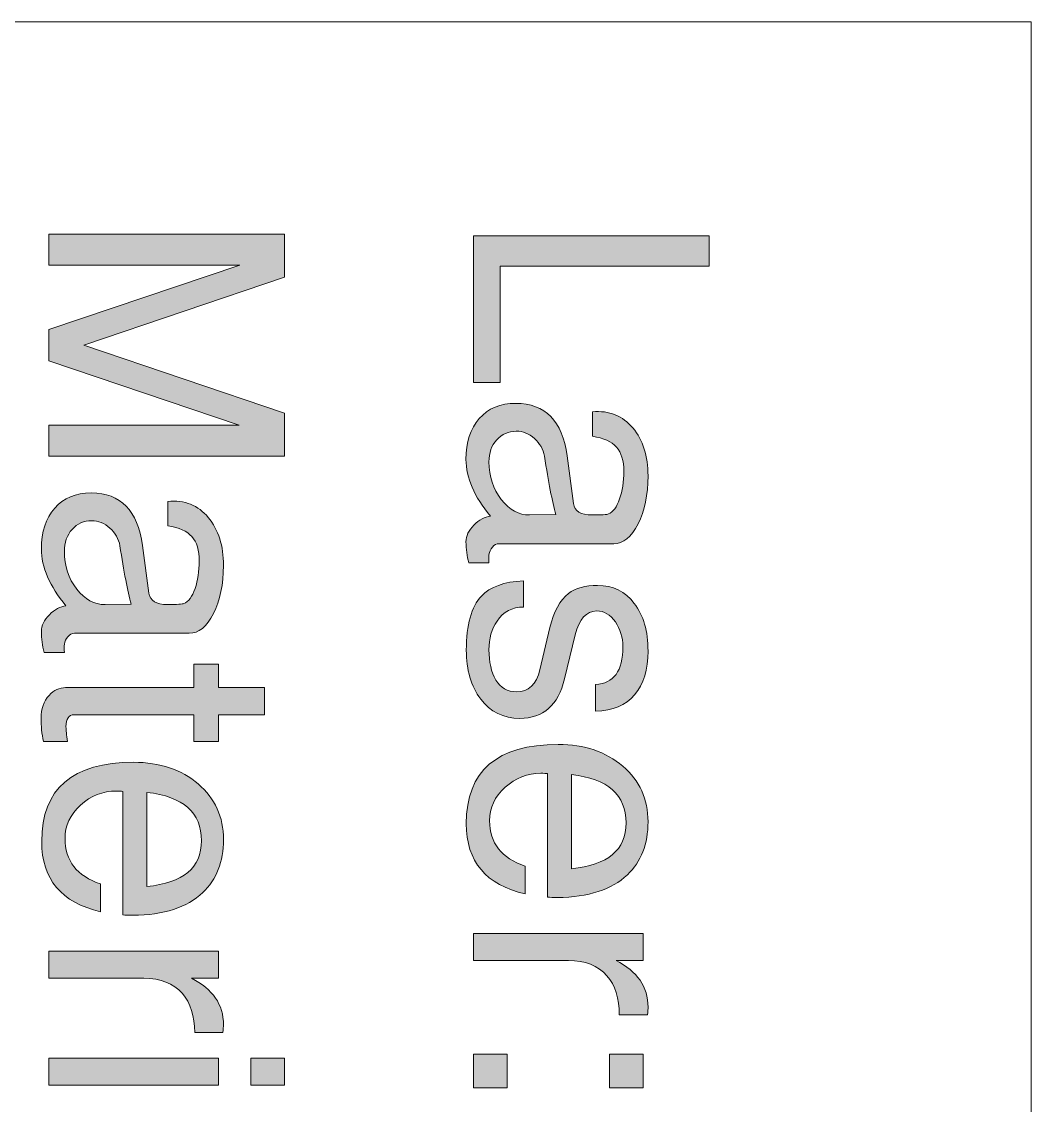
# Model space of a CAD drawing. Header units: inches. Extents: x 0.59 to 7.67, y -3.15 to -0.14.
# Drawn here: x 2.071 to 2.591, y -0.706 to -0.148 of the extents above; entities that cross this region are included whole.
import ezdxf

# ---------------------------------------------------------------- set-up
doc = ezdxf.new("R2010")
doc.units = ezdxf.units.IN
doc.header["$MEASUREMENT"] = 0
doc.layers.add('Layer 1', color=7, linetype='Continuous')

# ---------------------------------------------------------------- blocks, each defined once
blk = doc.blocks.new('block 2')
at = {"layer": 'Layer 1', "color": 240, "lineweight": 5, "true_color": 0xed1f24}
blk.add_lwpolyline([(1.6897, -3.1475), (2.5913, -3.1475), (2.5913, -0.1475), (1.6897, -0.1475)], dxfattribs=at)
blk = doc.blocks.new('block 9')
at = {"layer": 'Layer 1', "true_color": 0xed1f24}
h = blk.add_hatch(color=240, dxfattribs=at)
h.dxf.hatch_style = 2
h.paths.add_polyline_path([(2.08497, -0.37142), (2.08497, -0.35542), (2.18297, -0.35542), (2.08497, -0.32226), (2.08497, -0.30625), (2.18348, -0.27308), (2.08497, -0.27308), (2.08497, -0.25709), (2.20647, -0.25709), (2.20647, -0.27924), (2.10295, -0.31427), (2.20647, -0.3493), (2.20647, -0.37142)])
h = blk.add_hatch(color=240, dxfattribs=at)
h.dxf.hatch_style = 2
edge = h.paths.add_edge_path()
edge.add_spline(control_points=[(2.08259, -0.47259), (2.08162, -0.46914), (2.08114, -0.46554), (2.08114, -0.46176), (2.08114, -0.45875), (2.0825, -0.45589), (2.08522, -0.45317), (2.08794, -0.45045), (2.0908, -0.44892), (2.0938, -0.44859), (2.08535, -0.43848), (2.08114, -0.4287), (2.08114, -0.41926), (2.08114, -0.41047), (2.08342, -0.40348), (2.08798, -0.39825), (2.09254, -0.39303), (2.09884, -0.39042), (2.10685, -0.39042), (2.122, -0.39042), (2.13079, -0.39945), (2.13324, -0.41751), (2.13324, -0.41751), (2.13658, -0.4421), (2.13658, -0.4421), (2.13714, -0.44598), (2.14031, -0.44792), (2.1461, -0.44792), (2.151, -0.44792), (2.15384, -0.44775), (2.15462, -0.44743), (2.15696, -0.44642), (2.15885, -0.44385), (2.1603, -0.4397), (2.16174, -0.43554), (2.16247, -0.43081), (2.16247, -0.4255), (2.16247, -0.41996), (2.16122, -0.41577), (2.15872, -0.41295), (2.15622, -0.41012), (2.15208, -0.40827), (2.1463, -0.40738), (2.1463, -0.40738), (2.1463, -0.39476), (2.1463, -0.39476), (2.15497, -0.39398), (2.16191, -0.39676), (2.16713, -0.40309), (2.17236, -0.40942), (2.17497, -0.41764), (2.17497, -0.42775), (2.17497, -0.43753), (2.17324, -0.44581), (2.1698, -0.45259), (2.16635, -0.45936), (2.16219, -0.46275), (2.1573, -0.46275), (2.1573, -0.46275), (2.09814, -0.46275), (2.09814, -0.46275), (2.09691, -0.46275), (2.0958, -0.46334), (2.0948, -0.4645), (2.0938, -0.46567), (2.09319, -0.46698), (2.09297, -0.46842), (2.09285, -0.46953), (2.09285, -0.47092), (2.09297, -0.47259), (2.09297, -0.47259), (2.08259, -0.47259), (2.08259, -0.47259)], knot_values=[0, 0, 0, 0, 1, 1, 1, 2, 2, 2, 3, 3, 3, 4, 4, 4, 5, 5, 5, 6, 6, 6, 7, 7, 7, 8, 8, 8, 9, 9, 9, 10, 10, 10, 11, 11, 11, 12, 12, 12, 13, 13, 13, 14, 14, 14, 15, 15, 15, 16, 16, 16, 17, 17, 17, 18, 18, 18, 19, 19, 19, 20, 20, 20, 21, 21, 21, 22, 22, 22, 23, 23, 23, 24, 24, 24, 24], degree=3, periodic=1)
edge = h.paths.add_edge_path()
edge.add_spline(control_points=[(2.11391, -0.44792), (2.11391, -0.44792), (2.12747, -0.44776), (2.12747, -0.44776), (2.12557, -0.44105), (2.12362, -0.431), (2.1216, -0.41761), (2.12093, -0.41409), (2.1192, -0.41107), (2.11641, -0.40854), (2.11362, -0.40602), (2.11049, -0.40476), (2.10704, -0.40476), (2.10301, -0.40476), (2.09966, -0.40624), (2.09698, -0.40921), (2.09431, -0.41217), (2.09297, -0.41596), (2.09297, -0.42057), (2.09297, -0.42804), (2.09509, -0.4345), (2.09933, -0.43993), (2.10358, -0.44537), (2.10843, -0.44803), (2.11391, -0.44792)], knot_values=[0, 0, 0, 0, 1, 1, 1, 2, 2, 2, 3, 3, 3, 4, 4, 4, 5, 5, 5, 6, 6, 6, 7, 7, 7, 8, 8, 8, 8], degree=3, periodic=1)
h = blk.add_hatch(color=240, dxfattribs=at)
h.dxf.hatch_style = 2
edge = h.paths.add_edge_path()
edge.add_spline(control_points=[(2.08213, -0.51859), (2.08136, -0.51448), (2.08097, -0.51048), (2.08097, -0.50659), (2.08097, -0.5017), (2.08236, -0.49776), (2.08514, -0.49476), (2.08758, -0.49209), (2.09041, -0.49076), (2.09363, -0.49076), (2.09363, -0.49076), (2.15963, -0.49076), (2.15963, -0.49076), (2.15963, -0.49076), (2.15963, -0.47859), (2.15963, -0.47859), (2.15963, -0.47859), (2.17247, -0.47859), (2.17247, -0.47859), (2.17247, -0.47859), (2.17247, -0.49076), (2.17247, -0.49076), (2.17247, -0.49076), (2.19613, -0.49076), (2.19613, -0.49076), (2.19613, -0.49076), (2.19613, -0.50475), (2.19613, -0.50475), (2.19613, -0.50475), (2.17247, -0.50475), (2.17247, -0.50475), (2.17247, -0.50475), (2.17247, -0.51859), (2.17247, -0.51859), (2.17247, -0.51859), (2.15963, -0.51859), (2.15963, -0.51859), (2.15963, -0.51859), (2.15963, -0.50475), (2.15963, -0.50475), (2.15963, -0.50475), (2.09797, -0.50475), (2.09797, -0.50475), (2.09519, -0.50475), (2.0938, -0.50681), (2.0938, -0.51092), (2.0938, -0.51259), (2.09408, -0.51514), (2.09463, -0.51859), (2.09463, -0.51859), (2.08213, -0.51859), (2.08213, -0.51859)], knot_values=[0, 0, 0, 0, 1, 1, 1, 2, 2, 2, 3, 3, 3, 4, 4, 4, 5, 5, 5, 6, 6, 6, 7, 7, 7, 8, 8, 8, 9, 9, 9, 10, 10, 10, 11, 11, 11, 12, 12, 12, 13, 13, 13, 14, 14, 14, 15, 15, 15, 16, 16, 16, 17, 17, 17, 17], degree=3, periodic=1)
h = blk.add_hatch(color=240, dxfattribs=at)
h.dxf.hatch_style = 2
edge = h.paths.add_edge_path()
edge.add_spline(control_points=[(2.1283, -0.60809), (2.12619, -0.60809), (2.12447, -0.60803), (2.12314, -0.60792), (2.12314, -0.60792), (2.12314, -0.54425), (2.12314, -0.54425), (2.12236, -0.54414), (2.12124, -0.54409), (2.1198, -0.54409), (2.1128, -0.54409), (2.10664, -0.5465), (2.1013, -0.55132), (2.09597, -0.55614), (2.0933, -0.56187), (2.0933, -0.56852), (2.0933, -0.58004), (2.09941, -0.58786), (2.11163, -0.59196), (2.11163, -0.59196), (2.11163, -0.60626), (2.11163, -0.60626), (2.09141, -0.60159), (2.0813, -0.58953), (2.0813, -0.57009), (2.0813, -0.54286), (2.09708, -0.52926), (2.12863, -0.52926), (2.14219, -0.52926), (2.1533, -0.53297), (2.16197, -0.54042), (2.17063, -0.54787), (2.17497, -0.55742), (2.17497, -0.56909), (2.17497, -0.58053), (2.17141, -0.58964), (2.1643, -0.59642), (2.15619, -0.60409), (2.14419, -0.60798), (2.1283, -0.60809)], knot_values=[0, 0, 0, 0, 1, 1, 1, 2, 2, 2, 3, 3, 3, 4, 4, 4, 5, 5, 5, 6, 6, 6, 7, 7, 7, 8, 8, 8, 9, 9, 9, 10, 10, 10, 11, 11, 11, 12, 12, 12, 13, 13, 13, 13], degree=3, periodic=1)
edge = h.paths.add_edge_path()
edge.add_spline(control_points=[(2.13547, -0.59325), (2.15424, -0.59146), (2.16364, -0.5836), (2.16364, -0.56968), (2.16364, -0.55518), (2.15424, -0.54687), (2.13547, -0.54475), (2.13547, -0.54475), (2.13547, -0.59325), (2.13547, -0.59325)], knot_values=[0, 0, 0, 0, 1, 1, 1, 2, 2, 2, 3, 3, 3, 3], degree=3, periodic=1)
h = blk.add_hatch(color=240, dxfattribs=at)
h.dxf.hatch_style = 2
edge = h.paths.add_edge_path()
edge.add_spline(control_points=[(2.16014, -0.66859), (2.16014, -0.66003), (2.15802, -0.65331), (2.1538, -0.64842), (2.14914, -0.6432), (2.14252, -0.64058), (2.13397, -0.64058), (2.13397, -0.64058), (2.08497, -0.64058), (2.08497, -0.64058), (2.08497, -0.64058), (2.08497, -0.62659), (2.08497, -0.62659), (2.08497, -0.62659), (2.17247, -0.62659), (2.17247, -0.62659), (2.17247, -0.62659), (2.17247, -0.64058), (2.17247, -0.64058), (2.17247, -0.64058), (2.15847, -0.64058), (2.15847, -0.64058), (2.16947, -0.64614), (2.17497, -0.65414), (2.17497, -0.66458), (2.17497, -0.66547), (2.17486, -0.66681), (2.17464, -0.66859), (2.17464, -0.66859), (2.16014, -0.66859), (2.16014, -0.66859)], knot_values=[0, 0, 0, 0, 1, 1, 1, 2, 2, 2, 3, 3, 3, 4, 4, 4, 5, 5, 5, 6, 6, 6, 7, 7, 7, 8, 8, 8, 9, 9, 9, 10, 10, 10, 10], degree=3, periodic=1)
h = blk.add_hatch(color=240, dxfattribs=at)
h.dxf.hatch_style = 2
h.paths.add_polyline_path([(2.08497, -0.69575), (2.08497, -0.68176), (2.17247, -0.68176), (2.17247, -0.69575)])
h.paths.add_polyline_path([(2.18913, -0.69575), (2.18913, -0.68176), (2.20647, -0.68176), (2.20647, -0.69575)])
h = blk.add_hatch(color=240, dxfattribs=at)
h.dxf.hatch_style = 2
edge = h.paths.add_edge_path()
edge.add_spline(control_points=[(2.08259, -0.79675), (2.08162, -0.7933), (2.08114, -0.78969), (2.08114, -0.78592), (2.08114, -0.78291), (2.0825, -0.78005), (2.08522, -0.77733), (2.08794, -0.7746), (2.0908, -0.77308), (2.0938, -0.77275), (2.08535, -0.76263), (2.08114, -0.75286), (2.08114, -0.74341), (2.08114, -0.73463), (2.08342, -0.72763), (2.08798, -0.72241), (2.09254, -0.71719), (2.09884, -0.71458), (2.10685, -0.71458), (2.122, -0.71458), (2.13079, -0.72361), (2.13324, -0.74167), (2.13324, -0.74167), (2.13658, -0.76626), (2.13658, -0.76626), (2.13714, -0.77014), (2.14031, -0.77208), (2.1461, -0.77208), (2.151, -0.77208), (2.15384, -0.77191), (2.15462, -0.77159), (2.15696, -0.77058), (2.15885, -0.76801), (2.1603, -0.76385), (2.16174, -0.7597), (2.16247, -0.75496), (2.16247, -0.74965), (2.16247, -0.74411), (2.16122, -0.73993), (2.15872, -0.73711), (2.15622, -0.73428), (2.15208, -0.73243), (2.1463, -0.73154), (2.1463, -0.73154), (2.1463, -0.71891), (2.1463, -0.71891), (2.15497, -0.71813), (2.16191, -0.72091), (2.16713, -0.72725), (2.17236, -0.73358), (2.17497, -0.7418), (2.17497, -0.75191), (2.17497, -0.76169), (2.17324, -0.76997), (2.1698, -0.77675), (2.16635, -0.78352), (2.16219, -0.78691), (2.1573, -0.78691), (2.1573, -0.78691), (2.09814, -0.78691), (2.09814, -0.78691), (2.09691, -0.78691), (2.0958, -0.7875), (2.0948, -0.78866), (2.0938, -0.78983), (2.09319, -0.79114), (2.09297, -0.79258), (2.09285, -0.79369), (2.09285, -0.79508), (2.09297, -0.79675), (2.09297, -0.79675), (2.08259, -0.79675), (2.08259, -0.79675)], knot_values=[0, 0, 0, 0, 1, 1, 1, 2, 2, 2, 3, 3, 3, 4, 4, 4, 5, 5, 5, 6, 6, 6, 7, 7, 7, 8, 8, 8, 9, 9, 9, 10, 10, 10, 11, 11, 11, 12, 12, 12, 13, 13, 13, 14, 14, 14, 15, 15, 15, 16, 16, 16, 17, 17, 17, 18, 18, 18, 19, 19, 19, 20, 20, 20, 21, 21, 21, 22, 22, 22, 23, 23, 23, 24, 24, 24, 24], degree=3, periodic=1)
edge = h.paths.add_edge_path()
edge.add_spline(control_points=[(2.11391, -0.77208), (2.11391, -0.77208), (2.12747, -0.77192), (2.12747, -0.77192), (2.12557, -0.76521), (2.12362, -0.75516), (2.1216, -0.74177), (2.12093, -0.73825), (2.1192, -0.73523), (2.11641, -0.7327), (2.11362, -0.73018), (2.11049, -0.72892), (2.10704, -0.72892), (2.10301, -0.72892), (2.09966, -0.73039), (2.09698, -0.73336), (2.09431, -0.73633), (2.09297, -0.74012), (2.09297, -0.74473), (2.09297, -0.7522), (2.09509, -0.75865), (2.09933, -0.76409), (2.10358, -0.76953), (2.10843, -0.77219), (2.11391, -0.77208)], knot_values=[0, 0, 0, 0, 1, 1, 1, 2, 2, 2, 3, 3, 3, 4, 4, 4, 5, 5, 5, 6, 6, 6, 7, 7, 7, 8, 8, 8, 8], degree=3, periodic=1)
h = blk.add_hatch(color=240, dxfattribs=at)
h.dxf.hatch_style = 2
h.paths.add_polyline_path([(2.08497, -0.82575), (2.08497, -0.81175), (2.20647, -0.81175), (2.20647, -0.82575)])
h = blk.add_hatch(color=240, dxfattribs=at)
h.dxf.hatch_style = 2
h.paths.add_polyline_path([(2.08497, -0.87291), (2.08497, -0.85558), (2.1023, -0.85558), (2.1023, -0.87291)])
h.paths.add_polyline_path([(2.15513, -0.87291), (2.15513, -0.85558), (2.17247, -0.85558), (2.17247, -0.87291)])
at = {"layer": 'Layer 1', "lineweight": 0}
for points in [[(2.08497, -0.37142), (2.08497, -0.35542), (2.18297, -0.35542), (2.08497, -0.32226), (2.08497, -0.30625), (2.18348, -0.27308), (2.08497, -0.27308), (2.08497, -0.25709), (2.20647, -0.25709), (2.20647, -0.27924), (2.10295, -0.31427), (2.20647, -0.3493), (2.20647, -0.37142), (2.08497, -0.37142)], [(2.08497, -0.69575), (2.08497, -0.68176), (2.17247, -0.68176), (2.17247, -0.69575), (2.08497, -0.69575)], [(2.18913, -0.69575), (2.18913, -0.68176), (2.20647, -0.68176), (2.20647, -0.69575), (2.18913, -0.69575)], [(2.08497, -0.82575), (2.08497, -0.81175), (2.20647, -0.81175), (2.20647, -0.82575), (2.08497, -0.82575)], [(2.08497, -0.87291), (2.08497, -0.85558), (2.1023, -0.85558), (2.1023, -0.87291), (2.08497, -0.87291)], [(2.15513, -0.87291), (2.15513, -0.85558), (2.17247, -0.85558), (2.17247, -0.87291), (2.15513, -0.87291)]]:
    blk.add_lwpolyline(points, dxfattribs=at)
for points, knots in [([(2.08259, -0.47259), (2.08162, -0.46914), (2.08114, -0.46554), (2.08114, -0.46176), (2.08114, -0.45875), (2.0825, -0.45589), (2.08522, -0.45317), (2.08794, -0.45045), (2.0908, -0.44892), (2.0938, -0.44859), (2.08535, -0.43848), (2.08114, -0.4287), (2.08114, -0.41926), (2.08114, -0.41047), (2.08342, -0.40348), (2.08798, -0.39825), (2.09254, -0.39303), (2.09884, -0.39042), (2.10685, -0.39042), (2.122, -0.39042), (2.13079, -0.39945), (2.13324, -0.41751), (2.13324, -0.41751), (2.13658, -0.4421), (2.13658, -0.4421), (2.13714, -0.44598), (2.14031, -0.44792), (2.1461, -0.44792), (2.151, -0.44792), (2.15384, -0.44775), (2.15462, -0.44743), (2.15696, -0.44642), (2.15885, -0.44385), (2.1603, -0.4397), (2.16174, -0.43554), (2.16247, -0.43081), (2.16247, -0.4255), (2.16247, -0.41996), (2.16122, -0.41577), (2.15872, -0.41295), (2.15622, -0.41012), (2.15208, -0.40827), (2.1463, -0.40738), (2.1463, -0.40738), (2.1463, -0.39476), (2.1463, -0.39476), (2.15497, -0.39398), (2.16191, -0.39676), (2.16713, -0.40309), (2.17236, -0.40942), (2.17497, -0.41764), (2.17497, -0.42775), (2.17497, -0.43753), (2.17324, -0.44581), (2.1698, -0.45259), (2.16635, -0.45936), (2.16219, -0.46275), (2.1573, -0.46275), (2.1573, -0.46275), (2.09814, -0.46275), (2.09814, -0.46275), (2.09691, -0.46275), (2.0958, -0.46334), (2.0948, -0.4645), (2.0938, -0.46567), (2.09319, -0.46698), (2.09297, -0.46842), (2.09285, -0.46953), (2.09285, -0.47092), (2.09297, -0.47259), (2.09297, -0.47259), (2.08259, -0.47259), (2.08259, -0.47259)], [0, 0, 0, 0, 1, 1, 1, 2, 2, 2, 3, 3, 3, 4, 4, 4, 5, 5, 5, 6, 6, 6, 7, 7, 7, 8, 8, 8, 9, 9, 9, 10, 10, 10, 11, 11, 11, 12, 12, 12, 13, 13, 13, 14, 14, 14, 15, 15, 15, 16, 16, 16, 17, 17, 17, 18, 18, 18, 19, 19, 19, 20, 20, 20, 21, 21, 21, 22, 22, 22, 23, 23, 23, 24, 24, 24, 24]), ([(2.11391, -0.44792), (2.11391, -0.44792), (2.12747, -0.44776), (2.12747, -0.44776), (2.12557, -0.44105), (2.12362, -0.431), (2.1216, -0.41761), (2.12093, -0.41409), (2.1192, -0.41107), (2.11641, -0.40854), (2.11362, -0.40602), (2.11049, -0.40476), (2.10704, -0.40476), (2.10301, -0.40476), (2.09966, -0.40624), (2.09698, -0.40921), (2.09431, -0.41217), (2.09297, -0.41596), (2.09297, -0.42057), (2.09297, -0.42804), (2.09509, -0.4345), (2.09933, -0.43993), (2.10358, -0.44537), (2.10843, -0.44803), (2.11391, -0.44792)], [0, 0, 0, 0, 1, 1, 1, 2, 2, 2, 3, 3, 3, 4, 4, 4, 5, 5, 5, 6, 6, 6, 7, 7, 7, 8, 8, 8, 8]), ([(2.08213, -0.51859), (2.08136, -0.51448), (2.08097, -0.51048), (2.08097, -0.50659), (2.08097, -0.5017), (2.08236, -0.49776), (2.08514, -0.49476), (2.08758, -0.49209), (2.09041, -0.49076), (2.09363, -0.49076), (2.09363, -0.49076), (2.15963, -0.49076), (2.15963, -0.49076), (2.15963, -0.49076), (2.15963, -0.47859), (2.15963, -0.47859), (2.15963, -0.47859), (2.17247, -0.47859), (2.17247, -0.47859), (2.17247, -0.47859), (2.17247, -0.49076), (2.17247, -0.49076), (2.17247, -0.49076), (2.19613, -0.49076), (2.19613, -0.49076), (2.19613, -0.49076), (2.19613, -0.50475), (2.19613, -0.50475), (2.19613, -0.50475), (2.17247, -0.50475), (2.17247, -0.50475), (2.17247, -0.50475), (2.17247, -0.51859), (2.17247, -0.51859), (2.17247, -0.51859), (2.15963, -0.51859), (2.15963, -0.51859), (2.15963, -0.51859), (2.15963, -0.50475), (2.15963, -0.50475), (2.15963, -0.50475), (2.09797, -0.50475), (2.09797, -0.50475), (2.09519, -0.50475), (2.0938, -0.50681), (2.0938, -0.51092), (2.0938, -0.51259), (2.09408, -0.51514), (2.09463, -0.51859), (2.09463, -0.51859), (2.08213, -0.51859), (2.08213, -0.51859)], [0, 0, 0, 0, 1, 1, 1, 2, 2, 2, 3, 3, 3, 4, 4, 4, 5, 5, 5, 6, 6, 6, 7, 7, 7, 8, 8, 8, 9, 9, 9, 10, 10, 10, 11, 11, 11, 12, 12, 12, 13, 13, 13, 14, 14, 14, 15, 15, 15, 16, 16, 16, 17, 17, 17, 17]), ([(2.1283, -0.60809), (2.12619, -0.60809), (2.12447, -0.60803), (2.12314, -0.60792), (2.12314, -0.60792), (2.12314, -0.54425), (2.12314, -0.54425), (2.12236, -0.54414), (2.12124, -0.54409), (2.1198, -0.54409), (2.1128, -0.54409), (2.10664, -0.5465), (2.1013, -0.55132), (2.09597, -0.55614), (2.0933, -0.56187), (2.0933, -0.56852), (2.0933, -0.58004), (2.09941, -0.58786), (2.11163, -0.59196), (2.11163, -0.59196), (2.11163, -0.60626), (2.11163, -0.60626), (2.09141, -0.60159), (2.0813, -0.58953), (2.0813, -0.57009), (2.0813, -0.54286), (2.09708, -0.52926), (2.12863, -0.52926), (2.14219, -0.52926), (2.1533, -0.53297), (2.16197, -0.54042), (2.17063, -0.54787), (2.17497, -0.55742), (2.17497, -0.56909), (2.17497, -0.58053), (2.17141, -0.58964), (2.1643, -0.59642), (2.15619, -0.60409), (2.14419, -0.60798), (2.1283, -0.60809)], [0, 0, 0, 0, 1, 1, 1, 2, 2, 2, 3, 3, 3, 4, 4, 4, 5, 5, 5, 6, 6, 6, 7, 7, 7, 8, 8, 8, 9, 9, 9, 10, 10, 10, 11, 11, 11, 12, 12, 12, 13, 13, 13, 13]), ([(2.13547, -0.59325), (2.15424, -0.59146), (2.16364, -0.5836), (2.16364, -0.56968), (2.16364, -0.55518), (2.15424, -0.54687), (2.13547, -0.54475), (2.13547, -0.54475), (2.13547, -0.59325), (2.13547, -0.59325)], [0, 0, 0, 0, 1, 1, 1, 2, 2, 2, 3, 3, 3, 3]), ([(2.16014, -0.66859), (2.16014, -0.66003), (2.15802, -0.65331), (2.1538, -0.64842), (2.14914, -0.6432), (2.14252, -0.64058), (2.13397, -0.64058), (2.13397, -0.64058), (2.08497, -0.64058), (2.08497, -0.64058), (2.08497, -0.64058), (2.08497, -0.62659), (2.08497, -0.62659), (2.08497, -0.62659), (2.17247, -0.62659), (2.17247, -0.62659), (2.17247, -0.62659), (2.17247, -0.64058), (2.17247, -0.64058), (2.17247, -0.64058), (2.15847, -0.64058), (2.15847, -0.64058), (2.16947, -0.64614), (2.17497, -0.65414), (2.17497, -0.66458), (2.17497, -0.66547), (2.17486, -0.66681), (2.17464, -0.66859), (2.17464, -0.66859), (2.16014, -0.66859), (2.16014, -0.66859)], [0, 0, 0, 0, 1, 1, 1, 2, 2, 2, 3, 3, 3, 4, 4, 4, 5, 5, 5, 6, 6, 6, 7, 7, 7, 8, 8, 8, 9, 9, 9, 10, 10, 10, 10]), ([(2.08259, -0.79675), (2.08162, -0.7933), (2.08114, -0.78969), (2.08114, -0.78592), (2.08114, -0.78291), (2.0825, -0.78005), (2.08522, -0.77733), (2.08794, -0.7746), (2.0908, -0.77308), (2.0938, -0.77275), (2.08535, -0.76263), (2.08114, -0.75286), (2.08114, -0.74341), (2.08114, -0.73463), (2.08342, -0.72763), (2.08798, -0.72241), (2.09254, -0.71719), (2.09884, -0.71458), (2.10685, -0.71458), (2.122, -0.71458), (2.13079, -0.72361), (2.13324, -0.74167), (2.13324, -0.74167), (2.13658, -0.76626), (2.13658, -0.76626), (2.13714, -0.77014), (2.14031, -0.77208), (2.1461, -0.77208), (2.151, -0.77208), (2.15384, -0.77191), (2.15462, -0.77159), (2.15696, -0.77058), (2.15885, -0.76801), (2.1603, -0.76385), (2.16174, -0.7597), (2.16247, -0.75496), (2.16247, -0.74965), (2.16247, -0.74411), (2.16122, -0.73993), (2.15872, -0.73711), (2.15622, -0.73428), (2.15208, -0.73243), (2.1463, -0.73154), (2.1463, -0.73154), (2.1463, -0.71891), (2.1463, -0.71891), (2.15497, -0.71813), (2.16191, -0.72091), (2.16713, -0.72725), (2.17236, -0.73358), (2.17497, -0.7418), (2.17497, -0.75191), (2.17497, -0.76169), (2.17324, -0.76997), (2.1698, -0.77675), (2.16635, -0.78352), (2.16219, -0.78691), (2.1573, -0.78691), (2.1573, -0.78691), (2.09814, -0.78691), (2.09814, -0.78691), (2.09691, -0.78691), (2.0958, -0.7875), (2.0948, -0.78866), (2.0938, -0.78983), (2.09319, -0.79114), (2.09297, -0.79258), (2.09285, -0.79369), (2.09285, -0.79508), (2.09297, -0.79675), (2.09297, -0.79675), (2.08259, -0.79675), (2.08259, -0.79675)], [0, 0, 0, 0, 1, 1, 1, 2, 2, 2, 3, 3, 3, 4, 4, 4, 5, 5, 5, 6, 6, 6, 7, 7, 7, 8, 8, 8, 9, 9, 9, 10, 10, 10, 11, 11, 11, 12, 12, 12, 13, 13, 13, 14, 14, 14, 15, 15, 15, 16, 16, 16, 17, 17, 17, 18, 18, 18, 19, 19, 19, 20, 20, 20, 21, 21, 21, 22, 22, 22, 23, 23, 23, 24, 24, 24, 24]), ([(2.11391, -0.77208), (2.11391, -0.77208), (2.12747, -0.77192), (2.12747, -0.77192), (2.12557, -0.76521), (2.12362, -0.75516), (2.1216, -0.74177), (2.12093, -0.73825), (2.1192, -0.73523), (2.11641, -0.7327), (2.11362, -0.73018), (2.11049, -0.72892), (2.10704, -0.72892), (2.10301, -0.72892), (2.09966, -0.73039), (2.09698, -0.73336), (2.09431, -0.73633), (2.09297, -0.74012), (2.09297, -0.74473), (2.09297, -0.7522), (2.09509, -0.75865), (2.09933, -0.76409), (2.10358, -0.76953), (2.10843, -0.77219), (2.11391, -0.77208)], [0, 0, 0, 0, 1, 1, 1, 2, 2, 2, 3, 3, 3, 4, 4, 4, 5, 5, 5, 6, 6, 6, 7, 7, 7, 8, 8, 8, 8])]:
    blk.add_open_spline(points, degree=3, knots=knots, dxfattribs=at)
blk = doc.blocks.new('block 8')
at = {"layer": 'Layer 1'}
blk.add_blockref('block 9', (0, 0), dxfattribs=at)
blk = doc.blocks.new('block 15')
at = {"layer": 'Layer 1', "true_color": 0xed1f24}
h = blk.add_hatch(color=240, dxfattribs=at)
h.dxf.hatch_style = 2
h.paths.add_polyline_path([(2.30377, -0.33342), (2.30377, -0.25792), (2.42527, -0.25792), (2.42527, -0.27359), (2.31761, -0.27359), (2.31761, -0.33342)])
h = blk.add_hatch(color=240, dxfattribs=at)
h.dxf.hatch_style = 2
edge = h.paths.add_edge_path()
edge.add_spline(control_points=[(2.3014, -0.42642), (2.30043, -0.42297), (2.29994, -0.41937), (2.29994, -0.41559), (2.29994, -0.41258), (2.3013, -0.40972), (2.30402, -0.407), (2.30674, -0.40428), (2.3096, -0.40275), (2.31261, -0.40242), (2.30416, -0.39231), (2.29994, -0.38253), (2.29994, -0.37309), (2.29994, -0.36431), (2.30223, -0.35731), (2.30678, -0.35208), (2.31135, -0.34686), (2.31764, -0.34425), (2.32566, -0.34425), (2.3408, -0.34425), (2.3496, -0.35329), (2.35204, -0.37134), (2.35204, -0.37134), (2.35539, -0.39594), (2.35539, -0.39594), (2.35594, -0.39981), (2.35911, -0.40175), (2.3649, -0.40175), (2.36981, -0.40175), (2.37264, -0.40158), (2.37342, -0.40126), (2.37576, -0.40025), (2.37765, -0.39768), (2.3791, -0.39353), (2.38055, -0.38937), (2.38127, -0.38464), (2.38127, -0.37933), (2.38127, -0.37379), (2.38003, -0.3696), (2.37752, -0.36678), (2.37502, -0.36395), (2.37088, -0.3621), (2.36511, -0.36121), (2.36511, -0.36121), (2.36511, -0.34859), (2.36511, -0.34859), (2.37377, -0.34781), (2.38072, -0.35059), (2.38594, -0.35692), (2.39116, -0.36325), (2.39377, -0.37147), (2.39377, -0.38159), (2.39377, -0.39136), (2.39205, -0.39964), (2.3886, -0.40642), (2.38516, -0.41319), (2.381, -0.41659), (2.37611, -0.41659), (2.37611, -0.41659), (2.31694, -0.41659), (2.31694, -0.41659), (2.31571, -0.41659), (2.3146, -0.41717), (2.31361, -0.41833), (2.31261, -0.4195), (2.31199, -0.42081), (2.31177, -0.42225), (2.31166, -0.42336), (2.31166, -0.42475), (2.31177, -0.42642), (2.31177, -0.42642), (2.3014, -0.42642), (2.3014, -0.42642)], knot_values=[0, 0, 0, 0, 1, 1, 1, 2, 2, 2, 3, 3, 3, 4, 4, 4, 5, 5, 5, 6, 6, 6, 7, 7, 7, 8, 8, 8, 9, 9, 9, 10, 10, 10, 11, 11, 11, 12, 12, 12, 13, 13, 13, 14, 14, 14, 15, 15, 15, 16, 16, 16, 17, 17, 17, 18, 18, 18, 19, 19, 19, 20, 20, 20, 21, 21, 21, 22, 22, 22, 23, 23, 23, 24, 24, 24, 24], degree=3, periodic=1)
edge = h.paths.add_edge_path()
edge.add_spline(control_points=[(2.33271, -0.40175), (2.33271, -0.40175), (2.34627, -0.40159), (2.34627, -0.40159), (2.34437, -0.39488), (2.34242, -0.38483), (2.34041, -0.37144), (2.33974, -0.36792), (2.33801, -0.3649), (2.33522, -0.36237), (2.33242, -0.35985), (2.3293, -0.35859), (2.32584, -0.35859), (2.32182, -0.35859), (2.31847, -0.36007), (2.31579, -0.36304), (2.31311, -0.366), (2.31177, -0.36979), (2.31177, -0.3744), (2.31177, -0.38187), (2.31389, -0.38833), (2.31814, -0.39376), (2.32238, -0.3992), (2.32724, -0.40186), (2.33271, -0.40175)], knot_values=[0, 0, 0, 0, 1, 1, 1, 2, 2, 2, 3, 3, 3, 4, 4, 4, 5, 5, 5, 6, 6, 6, 7, 7, 7, 8, 8, 8, 8], degree=3, periodic=1)
h = blk.add_hatch(color=240, dxfattribs=at)
h.dxf.hatch_style = 2
edge = h.paths.add_edge_path()
edge.add_spline(control_points=[(2.32777, -0.50659), (2.31921, -0.50659), (2.31247, -0.50328), (2.30752, -0.49667), (2.30258, -0.49006), (2.3001, -0.48164), (2.3001, -0.47142), (2.3001, -0.45841), (2.30271, -0.44914), (2.30794, -0.44358), (2.31238, -0.43881), (2.31961, -0.43619), (2.3296, -0.43575), (2.3296, -0.43575), (2.3296, -0.44925), (2.3296, -0.44925), (2.32372, -0.44925), (2.31916, -0.45164), (2.31594, -0.45642), (2.31316, -0.46053), (2.31177, -0.46547), (2.31177, -0.47125), (2.31177, -0.47759), (2.31297, -0.48277), (2.31536, -0.48684), (2.31776, -0.49089), (2.3213, -0.49292), (2.32598, -0.49292), (2.33221, -0.49292), (2.33622, -0.48914), (2.33801, -0.4816), (2.33801, -0.4816), (2.34314, -0.45976), (2.34314, -0.45976), (2.34513, -0.45153), (2.34835, -0.4457), (2.3528, -0.44225), (2.35646, -0.43947), (2.36146, -0.43808), (2.36778, -0.43808), (2.37567, -0.43808), (2.38197, -0.44117), (2.38669, -0.44733), (2.39141, -0.4535), (2.39377, -0.4617), (2.39377, -0.47192), (2.39377, -0.48147), (2.39147, -0.48897), (2.38685, -0.49442), (2.38224, -0.49986), (2.37555, -0.50269), (2.36677, -0.50292), (2.36677, -0.50292), (2.36677, -0.48908), (2.36677, -0.48908), (2.37611, -0.48875), (2.38077, -0.48225), (2.38077, -0.46958), (2.38077, -0.46492), (2.3795, -0.46069), (2.37694, -0.45692), (2.37438, -0.45314), (2.37116, -0.45125), (2.36727, -0.45125), (2.36194, -0.45125), (2.35827, -0.45536), (2.35627, -0.46358), (2.35627, -0.46358), (2.35077, -0.48625), (2.35077, -0.48625), (2.34744, -0.4998), (2.33977, -0.50659), (2.32777, -0.50659)], knot_values=[0, 0, 0, 0, 1, 1, 1, 2, 2, 2, 3, 3, 3, 4, 4, 4, 5, 5, 5, 6, 6, 6, 7, 7, 7, 8, 8, 8, 9, 9, 9, 10, 10, 10, 11, 11, 11, 12, 12, 12, 13, 13, 13, 14, 14, 14, 15, 15, 15, 16, 16, 16, 17, 17, 17, 18, 18, 18, 19, 19, 19, 20, 20, 20, 21, 21, 21, 22, 22, 22, 23, 23, 23, 24, 24, 24, 24], degree=3, periodic=1)
h = blk.add_hatch(color=240, dxfattribs=at)
h.dxf.hatch_style = 2
edge = h.paths.add_edge_path()
edge.add_spline(control_points=[(2.34711, -0.59892), (2.34499, -0.59892), (2.34328, -0.59886), (2.34194, -0.59875), (2.34194, -0.59875), (2.34194, -0.53508), (2.34194, -0.53508), (2.34116, -0.53497), (2.34005, -0.53492), (2.3386, -0.53492), (2.3316, -0.53492), (2.32544, -0.53733), (2.3201, -0.54215), (2.31477, -0.54697), (2.31211, -0.5527), (2.31211, -0.55935), (2.31211, -0.57088), (2.31822, -0.57869), (2.33044, -0.58279), (2.33044, -0.58279), (2.33044, -0.59709), (2.33044, -0.59709), (2.31021, -0.59242), (2.3001, -0.58036), (2.3001, -0.56092), (2.3001, -0.53369), (2.31588, -0.52009), (2.34744, -0.52009), (2.361, -0.52009), (2.3721, -0.5238), (2.38077, -0.53125), (2.38944, -0.5387), (2.39377, -0.54825), (2.39377, -0.55992), (2.39377, -0.57136), (2.39021, -0.58047), (2.3831, -0.58725), (2.37499, -0.59492), (2.363, -0.59881), (2.34711, -0.59892)], knot_values=[0, 0, 0, 0, 1, 1, 1, 2, 2, 2, 3, 3, 3, 4, 4, 4, 5, 5, 5, 6, 6, 6, 7, 7, 7, 8, 8, 8, 9, 9, 9, 10, 10, 10, 11, 11, 11, 12, 12, 12, 13, 13, 13, 13], degree=3, periodic=1)
edge = h.paths.add_edge_path()
edge.add_spline(control_points=[(2.35428, -0.58409), (2.37305, -0.5823), (2.38244, -0.57444), (2.38244, -0.56051), (2.38244, -0.54601), (2.37305, -0.5377), (2.35428, -0.53558), (2.35428, -0.53558), (2.35428, -0.58409), (2.35428, -0.58409)], knot_values=[0, 0, 0, 0, 1, 1, 1, 2, 2, 2, 3, 3, 3, 3], degree=3, periodic=1)
h = blk.add_hatch(color=240, dxfattribs=at)
h.dxf.hatch_style = 2
edge = h.paths.add_edge_path()
edge.add_spline(control_points=[(2.37894, -0.65942), (2.37894, -0.65087), (2.37682, -0.64414), (2.37261, -0.63926), (2.36794, -0.63403), (2.36133, -0.63142), (2.35277, -0.63142), (2.35277, -0.63142), (2.30377, -0.63142), (2.30377, -0.63142), (2.30377, -0.63142), (2.30377, -0.61742), (2.30377, -0.61742), (2.30377, -0.61742), (2.39127, -0.61742), (2.39127, -0.61742), (2.39127, -0.61742), (2.39127, -0.63142), (2.39127, -0.63142), (2.39127, -0.63142), (2.37727, -0.63142), (2.37727, -0.63142), (2.38827, -0.63698), (2.39377, -0.64498), (2.39377, -0.65542), (2.39377, -0.65631), (2.39366, -0.65765), (2.39344, -0.65942), (2.39344, -0.65942), (2.37894, -0.65942), (2.37894, -0.65942)], knot_values=[0, 0, 0, 0, 1, 1, 1, 2, 2, 2, 3, 3, 3, 4, 4, 4, 5, 5, 5, 6, 6, 6, 7, 7, 7, 8, 8, 8, 9, 9, 9, 10, 10, 10, 10], degree=3, periodic=1)
h = blk.add_hatch(color=240, dxfattribs=at)
h.dxf.hatch_style = 2
h.paths.add_polyline_path([(2.30377, -0.69708), (2.30377, -0.67975), (2.32111, -0.67975), (2.32111, -0.69708)])
h.paths.add_polyline_path([(2.37394, -0.69708), (2.37394, -0.67975), (2.39127, -0.67975), (2.39127, -0.69708)])
at = {"layer": 'Layer 1', "lineweight": 0}
for points in [[(2.30377, -0.33342), (2.30377, -0.25792), (2.42527, -0.25792), (2.42527, -0.27359), (2.31761, -0.27359), (2.31761, -0.33342), (2.30377, -0.33342)], [(2.30377, -0.69708), (2.30377, -0.67975), (2.32111, -0.67975), (2.32111, -0.69708), (2.30377, -0.69708)], [(2.37394, -0.69708), (2.37394, -0.67975), (2.39127, -0.67975), (2.39127, -0.69708), (2.37394, -0.69708)]]:
    blk.add_lwpolyline(points, dxfattribs=at)
for points, knots in [([(2.3014, -0.42642), (2.30043, -0.42297), (2.29994, -0.41937), (2.29994, -0.41559), (2.29994, -0.41258), (2.3013, -0.40972), (2.30402, -0.407), (2.30674, -0.40428), (2.3096, -0.40275), (2.31261, -0.40242), (2.30416, -0.39231), (2.29994, -0.38253), (2.29994, -0.37309), (2.29994, -0.36431), (2.30223, -0.35731), (2.30678, -0.35208), (2.31135, -0.34686), (2.31764, -0.34425), (2.32566, -0.34425), (2.3408, -0.34425), (2.3496, -0.35329), (2.35204, -0.37134), (2.35204, -0.37134), (2.35539, -0.39594), (2.35539, -0.39594), (2.35594, -0.39981), (2.35911, -0.40175), (2.3649, -0.40175), (2.36981, -0.40175), (2.37264, -0.40158), (2.37342, -0.40126), (2.37576, -0.40025), (2.37765, -0.39768), (2.3791, -0.39353), (2.38055, -0.38937), (2.38127, -0.38464), (2.38127, -0.37933), (2.38127, -0.37379), (2.38003, -0.3696), (2.37752, -0.36678), (2.37502, -0.36395), (2.37088, -0.3621), (2.36511, -0.36121), (2.36511, -0.36121), (2.36511, -0.34859), (2.36511, -0.34859), (2.37377, -0.34781), (2.38072, -0.35059), (2.38594, -0.35692), (2.39116, -0.36325), (2.39377, -0.37147), (2.39377, -0.38159), (2.39377, -0.39136), (2.39205, -0.39964), (2.3886, -0.40642), (2.38516, -0.41319), (2.381, -0.41659), (2.37611, -0.41659), (2.37611, -0.41659), (2.31694, -0.41659), (2.31694, -0.41659), (2.31571, -0.41659), (2.3146, -0.41717), (2.31361, -0.41833), (2.31261, -0.4195), (2.31199, -0.42081), (2.31177, -0.42225), (2.31166, -0.42336), (2.31166, -0.42475), (2.31177, -0.42642), (2.31177, -0.42642), (2.3014, -0.42642), (2.3014, -0.42642)], [0, 0, 0, 0, 1, 1, 1, 2, 2, 2, 3, 3, 3, 4, 4, 4, 5, 5, 5, 6, 6, 6, 7, 7, 7, 8, 8, 8, 9, 9, 9, 10, 10, 10, 11, 11, 11, 12, 12, 12, 13, 13, 13, 14, 14, 14, 15, 15, 15, 16, 16, 16, 17, 17, 17, 18, 18, 18, 19, 19, 19, 20, 20, 20, 21, 21, 21, 22, 22, 22, 23, 23, 23, 24, 24, 24, 24]), ([(2.33271, -0.40175), (2.33271, -0.40175), (2.34627, -0.40159), (2.34627, -0.40159), (2.34437, -0.39488), (2.34242, -0.38483), (2.34041, -0.37144), (2.33974, -0.36792), (2.33801, -0.3649), (2.33522, -0.36237), (2.33242, -0.35985), (2.3293, -0.35859), (2.32584, -0.35859), (2.32182, -0.35859), (2.31847, -0.36007), (2.31579, -0.36304), (2.31311, -0.366), (2.31177, -0.36979), (2.31177, -0.3744), (2.31177, -0.38187), (2.31389, -0.38833), (2.31814, -0.39376), (2.32238, -0.3992), (2.32724, -0.40186), (2.33271, -0.40175)], [0, 0, 0, 0, 1, 1, 1, 2, 2, 2, 3, 3, 3, 4, 4, 4, 5, 5, 5, 6, 6, 6, 7, 7, 7, 8, 8, 8, 8]), ([(2.32777, -0.50659), (2.31921, -0.50659), (2.31247, -0.50328), (2.30752, -0.49667), (2.30258, -0.49006), (2.3001, -0.48164), (2.3001, -0.47142), (2.3001, -0.45841), (2.30271, -0.44914), (2.30794, -0.44358), (2.31238, -0.43881), (2.31961, -0.43619), (2.3296, -0.43575), (2.3296, -0.43575), (2.3296, -0.44925), (2.3296, -0.44925), (2.32372, -0.44925), (2.31916, -0.45164), (2.31594, -0.45642), (2.31316, -0.46053), (2.31177, -0.46547), (2.31177, -0.47125), (2.31177, -0.47759), (2.31297, -0.48277), (2.31536, -0.48684), (2.31776, -0.49089), (2.3213, -0.49292), (2.32598, -0.49292), (2.33221, -0.49292), (2.33622, -0.48914), (2.33801, -0.4816), (2.33801, -0.4816), (2.34314, -0.45976), (2.34314, -0.45976), (2.34513, -0.45153), (2.34835, -0.4457), (2.3528, -0.44225), (2.35646, -0.43947), (2.36146, -0.43808), (2.36778, -0.43808), (2.37567, -0.43808), (2.38197, -0.44117), (2.38669, -0.44733), (2.39141, -0.4535), (2.39377, -0.4617), (2.39377, -0.47192), (2.39377, -0.48147), (2.39147, -0.48897), (2.38685, -0.49442), (2.38224, -0.49986), (2.37555, -0.50269), (2.36677, -0.50292), (2.36677, -0.50292), (2.36677, -0.48908), (2.36677, -0.48908), (2.37611, -0.48875), (2.38077, -0.48225), (2.38077, -0.46958), (2.38077, -0.46492), (2.3795, -0.46069), (2.37694, -0.45692), (2.37438, -0.45314), (2.37116, -0.45125), (2.36727, -0.45125), (2.36194, -0.45125), (2.35827, -0.45536), (2.35627, -0.46358), (2.35627, -0.46358), (2.35077, -0.48625), (2.35077, -0.48625), (2.34744, -0.4998), (2.33977, -0.50659), (2.32777, -0.50659)], [0, 0, 0, 0, 1, 1, 1, 2, 2, 2, 3, 3, 3, 4, 4, 4, 5, 5, 5, 6, 6, 6, 7, 7, 7, 8, 8, 8, 9, 9, 9, 10, 10, 10, 11, 11, 11, 12, 12, 12, 13, 13, 13, 14, 14, 14, 15, 15, 15, 16, 16, 16, 17, 17, 17, 18, 18, 18, 19, 19, 19, 20, 20, 20, 21, 21, 21, 22, 22, 22, 23, 23, 23, 24, 24, 24, 24]), ([(2.34711, -0.59892), (2.34499, -0.59892), (2.34328, -0.59886), (2.34194, -0.59875), (2.34194, -0.59875), (2.34194, -0.53508), (2.34194, -0.53508), (2.34116, -0.53497), (2.34005, -0.53492), (2.3386, -0.53492), (2.3316, -0.53492), (2.32544, -0.53733), (2.3201, -0.54215), (2.31477, -0.54697), (2.31211, -0.5527), (2.31211, -0.55935), (2.31211, -0.57088), (2.31822, -0.57869), (2.33044, -0.58279), (2.33044, -0.58279), (2.33044, -0.59709), (2.33044, -0.59709), (2.31021, -0.59242), (2.3001, -0.58036), (2.3001, -0.56092), (2.3001, -0.53369), (2.31588, -0.52009), (2.34744, -0.52009), (2.361, -0.52009), (2.3721, -0.5238), (2.38077, -0.53125), (2.38944, -0.5387), (2.39377, -0.54825), (2.39377, -0.55992), (2.39377, -0.57136), (2.39021, -0.58047), (2.3831, -0.58725), (2.37499, -0.59492), (2.363, -0.59881), (2.34711, -0.59892)], [0, 0, 0, 0, 1, 1, 1, 2, 2, 2, 3, 3, 3, 4, 4, 4, 5, 5, 5, 6, 6, 6, 7, 7, 7, 8, 8, 8, 9, 9, 9, 10, 10, 10, 11, 11, 11, 12, 12, 12, 13, 13, 13, 13]), ([(2.35428, -0.58409), (2.37305, -0.5823), (2.38244, -0.57444), (2.38244, -0.56051), (2.38244, -0.54601), (2.37305, -0.5377), (2.35428, -0.53558), (2.35428, -0.53558), (2.35428, -0.58409), (2.35428, -0.58409)], [0, 0, 0, 0, 1, 1, 1, 2, 2, 2, 3, 3, 3, 3]), ([(2.37894, -0.65942), (2.37894, -0.65087), (2.37682, -0.64414), (2.37261, -0.63926), (2.36794, -0.63403), (2.36133, -0.63142), (2.35277, -0.63142), (2.35277, -0.63142), (2.30377, -0.63142), (2.30377, -0.63142), (2.30377, -0.63142), (2.30377, -0.61742), (2.30377, -0.61742), (2.30377, -0.61742), (2.39127, -0.61742), (2.39127, -0.61742), (2.39127, -0.61742), (2.39127, -0.63142), (2.39127, -0.63142), (2.39127, -0.63142), (2.37727, -0.63142), (2.37727, -0.63142), (2.38827, -0.63698), (2.39377, -0.64498), (2.39377, -0.65542), (2.39377, -0.65631), (2.39366, -0.65765), (2.39344, -0.65942), (2.39344, -0.65942), (2.37894, -0.65942), (2.37894, -0.65942)], [0, 0, 0, 0, 1, 1, 1, 2, 2, 2, 3, 3, 3, 4, 4, 4, 5, 5, 5, 6, 6, 6, 7, 7, 7, 8, 8, 8, 9, 9, 9, 10, 10, 10, 10])]:
    blk.add_open_spline(points, degree=3, knots=knots, dxfattribs=at)
blk = doc.blocks.new('block 14')
at = {"layer": 'Layer 1'}
blk.add_blockref('block 15', (0, 0), dxfattribs=at)
blk = doc.blocks.new('block 7')
at = {"layer": 'Layer 1'}
for name in ['block 8', 'block 14']:
    blk.add_blockref(name, (0, 0), dxfattribs=at)

msp = doc.modelspace()

# ---------------------------------------------------------------- block references
at = {"layer": 'Layer 1'}
for name in ['block 2', 'block 7']:
    msp.add_blockref(name, (0, 0), dxfattribs=at)

doc.saveas('drawing.dxf')
